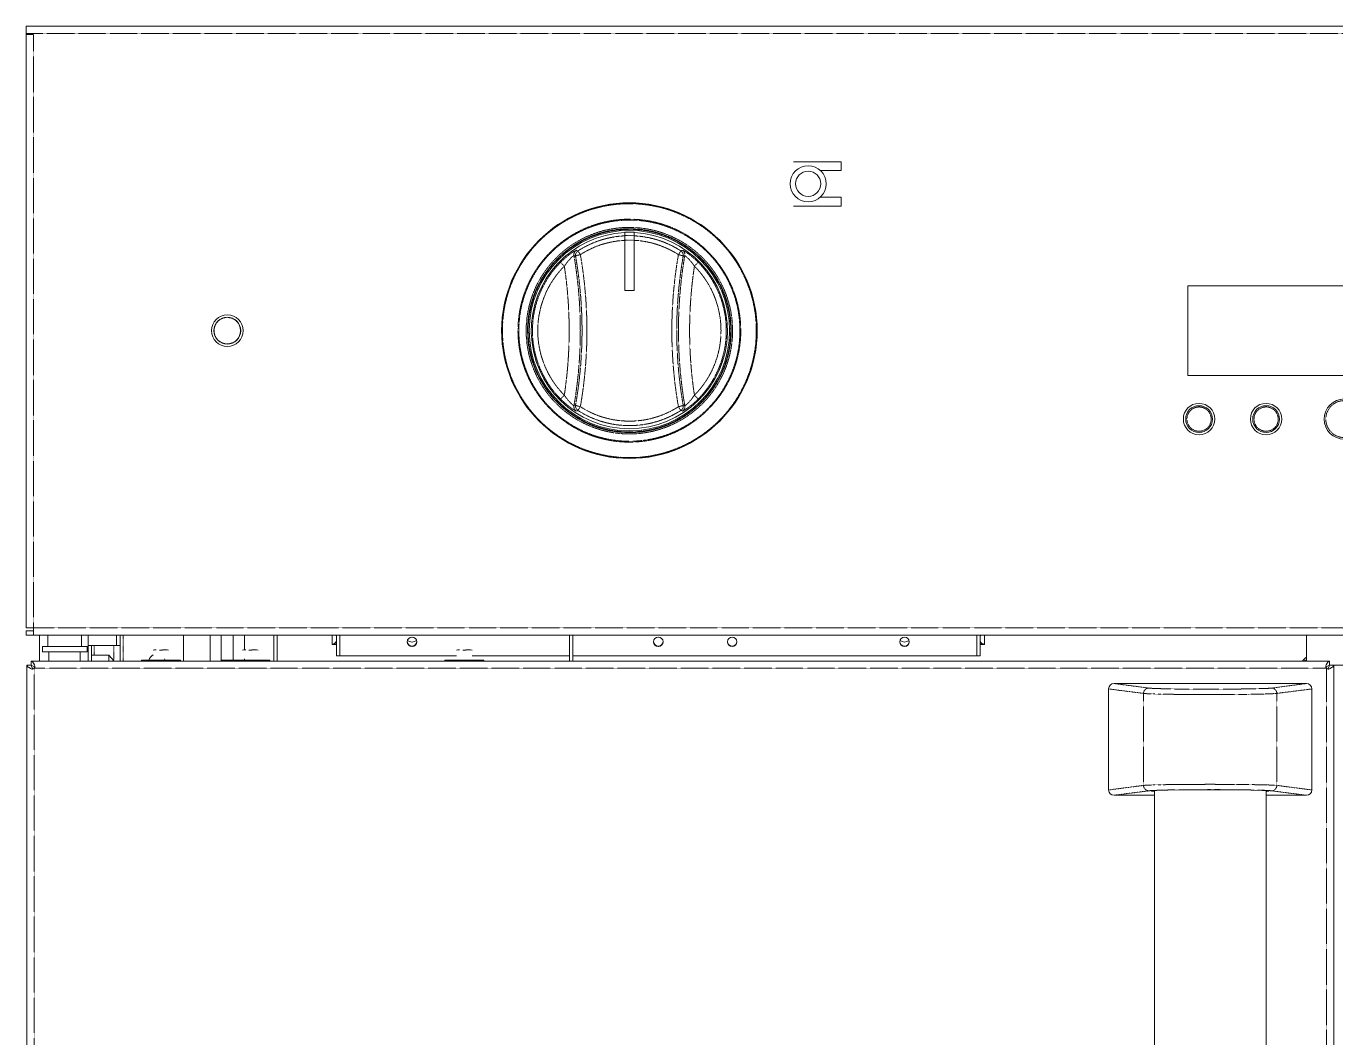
# Model space of a CAD drawing. Header units: millimetres. Extents: x 60499 to 556746, y 248297 to 497145.
# Drawn here: x 494707 to 507015, y 342854 to 352357 of the extents above; entities that cross this region are included whole.
import ezdxf

# ---------------------------------------------------------------- set-up
doc = ezdxf.new("R2010")
doc.units = ezdxf.units.MM
doc.linetypes.add('PHANTOM', pattern=[20, 10, -2, 2, -2, 2, -2])

msp = doc.modelspace()

# ---------------------------------------------------------------- linework, layer by layer
at = {"color": 7, "lineweight": 13, "ltscale": 0.00205}
for p, q in [((494707, 352289), (494707, 352357)), ((494707, 352280), (494776, 352280)), ((494776, 346705), (494707, 346705)), ((494776, 346677), (494707, 346677)), ((494776, 346637), (494707, 346637)), ((494776, 346705), (494776, 346637))]:
    msp.add_line(p, q, dxfattribs=at)
at = {"color": 7, "lineweight": 13, "ltscale": 0.03937}
for p, q in [((494707, 352357), (519482, 352357)), ((494707, 346705), (494707, 352280)), ((505625, 349077), (505625, 349917)), ((508564, 349917), (505625, 349917)), ((505625, 349077), (508564, 349077)), ((519413, 346637), (494776, 346637)), ((494714, 328273), (494714, 346353)), ((494754, 346393), (506956, 346393)), ((497655, 346442), (498752, 346442)), ((498897, 346442), (499813, 346442)), ((499843, 346442), (503640, 346442)), ((506996, 346353), (506996, 328273)), ((504880, 345182), (504880, 346131)), ((504931, 346182), (506738, 346182)), ((506789, 345182), (506789, 346131)), ((505310, 345176), (505310, 329446)), ((506360, 345176), (506360, 329446))]:
    msp.add_line(p, q, dxfattribs=at)
at = {"color": 7, "lineweight": 13, "ltscale": 0.000250028}
msp.add_line((494707, 352280), (494707, 352289), dxfattribs=at)
at = {"color": 7, "linetype": 'PHANTOM', "lineweight": 13, "ltscale": 0.03937}
for p, q in [((494707, 352289), (519482, 352289)), ((494776, 346705), (494776, 352280)), ((519413, 346705), (494776, 346705)), ((494783, 346325), (506927, 346325)), ((494783, 346325), (494783, 328301)), ((506927, 328301), (506927, 346325)), ((505209, 345225), (505209, 346089)), ((506460, 345225), (506460, 346089))]:
    msp.add_line(p, q, dxfattribs=at)
at = {"color": 7, "lineweight": 13, "ltscale": 0.013375}
for p, q in [((502367, 351084), (501918, 351084)), ((502367, 350667), (501918, 350667))]:
    msp.add_line(p, q, dxfattribs=at)
at = {"color": 7, "lineweight": 13, "ltscale": 0.002425}
msp.add_line((502367, 351084), (502367, 351003), dxfattribs=at)
at = {"color": 7, "lineweight": 13, "ltscale": 0.005893}
for p, q in [((502367, 351003), (502169, 351003)), ((502367, 350751), (502169, 350751))]:
    msp.add_line(p, q, dxfattribs=at)
at = {"color": 7, "lineweight": 13, "ltscale": 0.0025}
msp.add_line((502367, 350751), (502367, 350667), dxfattribs=at)
at = {"color": 7, "lineweight": 13, "ltscale": 0.000900028}
for p, q in [((500332, 350422), (500332, 350392)), ((500420, 350422), (500420, 350392))]:
    msp.add_line(p, q, dxfattribs=at)
at = {"color": 7, "lineweight": 13, "ltscale": 0.0026}
for p, q in [((500420, 350422), (500332, 350422)), ((500420, 349873), (500332, 349873)), ((500332, 349873), (500420, 349873))]:
    msp.add_line(p, q, dxfattribs=at)
at = {"color": 7, "lineweight": 13, "ltscale": 0.001308}
for p, q in [((500332, 350348), (500332, 350392)), ((500420, 350348), (500420, 350392))]:
    msp.add_line(p, q, dxfattribs=at)
at = {"color": 7, "linetype": 'PHANTOM', "lineweight": 13, "ltscale": 0.0026}
for p, q in [((500420, 350392), (500332, 350392)), ((500420, 350348), (500332, 350348))]:
    msp.add_line(p, q, dxfattribs=at)
at = {"color": 7, "lineweight": 13, "ltscale": 0.014116}
for p, q in [((500332, 349873), (500332, 350348)), ((500420, 349873), (500420, 350348))]:
    msp.add_line(p, q, dxfattribs=at)
at = {"color": 7, "linetype": 'PHANTOM', "lineweight": 13, "ltscale": 0.000494452}
for p, q in [((499855, 350202), (499870, 350196)), ((500882, 350196), (500897, 350202)), ((499870, 348798), (499855, 348791)), ((500897, 348791), (500882, 348798))]:
    msp.add_line(p, q, dxfattribs=at)
at = {"color": 7, "linetype": 'PHANTOM', "lineweight": 13, "ltscale": 0.000505295}
msp.add_line((499877, 350253), (499892, 350247), dxfattribs=at)
at = {"color": 7, "linetype": 'PHANTOM', "lineweight": 13, "ltscale": 0.001246}
for p, q in [((499892, 350247), (499915, 350211)), ((500859, 350247), (500837, 350211)), ((499892, 348747), (499915, 348782)), ((500859, 348747), (500837, 348782))]:
    msp.add_line(p, q, dxfattribs=at)
at = {"color": 7, "linetype": 'PHANTOM', "lineweight": 13, "ltscale": 0.000505281}
msp.add_line((500859, 350247), (500875, 350253), dxfattribs=at)
at = {"color": 7, "linetype": 'PHANTOM', "lineweight": 13, "ltscale": 0.001499}
for p, q in [((499729, 350139), (499765, 350103)), ((500987, 350103), (501023, 350139)), ((499765, 348891), (499729, 348855)), ((501023, 348855), (500987, 348891))]:
    msp.add_line(p, q, dxfattribs=at)
at = {"color": 7, "lineweight": 13, "ltscale": 5.64695e-06}
for p, q in [((500332, 349873), (500332, 349873)), ((500420, 349873), (500420, 349873))]:
    msp.add_line(p, q, dxfattribs=at)
at = {"color": 7, "linetype": 'PHANTOM', "lineweight": 13, "ltscale": 0.000505273}
msp.add_line((499892, 348747), (499877, 348741), dxfattribs=at)
at = {"color": 7, "linetype": 'PHANTOM', "lineweight": 13, "ltscale": 0.000505259}
msp.add_line((500875, 348741), (500859, 348747), dxfattribs=at)
at = {"color": 7, "lineweight": 13, "ltscale": 0.0012}
for p, q in [((494707, 346637), (494707, 346677)), ((494754, 346353), (494714, 346353)), ((494754, 346393), (494754, 346353)), ((506956, 346393), (506956, 346353)), ((506956, 346353), (506996, 346353))]:
    msp.add_line(p, q, dxfattribs=at)
at = {"color": 7, "lineweight": 13, "ltscale": 0.007238}
for p, q in [((494832, 346393), (494832, 346637)), ((495290, 346393), (495290, 346637)), ((496187, 346393), (496187, 346637)), ((496435, 346393), (496435, 346637)), ((496540, 346393), (496540, 346637)), ((499813, 346637), (499813, 346393)), ((499843, 346637), (499843, 346393)), ((506740, 346393), (506740, 346637))]:
    msp.add_line(p, q, dxfattribs=at)
at = {"color": 7, "lineweight": 13, "ltscale": 0.00315}
for p, q in [((494912, 346531), (494912, 346637)), ((495227, 346531), (495227, 346637))]:
    msp.add_line(p, q, dxfattribs=at)
at = {"color": 7, "lineweight": 13, "ltscale": 0.002899}
for p, q in [((495557, 346539), (495557, 346637)), ((495591, 346539), (495591, 346637))]:
    msp.add_line(p, q, dxfattribs=at)
at = {"color": 7, "linetype": 'PHANTOM', "lineweight": 13, "ltscale": 0.007238}
msp.add_line((495617, 346637), (495617, 346393), dxfattribs=at)
at = {"color": 7, "lineweight": 13, "ltscale": 0.007026}
msp.add_line((496653, 346401), (496653, 346637), dxfattribs=at)
at = {"color": 7, "lineweight": 13, "ltscale": 0.004147}
msp.add_line((496758, 346497), (496758, 346637), dxfattribs=at)
at = {"color": 7, "lineweight": 13, "ltscale": 0.007237}
for p, q in [((497035, 346393), (497035, 346637)), ((497065, 346393), (497065, 346637))]:
    msp.add_line(p, q, dxfattribs=at)
at = {"color": 7, "lineweight": 13, "ltscale": 0.002557}
for p, q in [((497583, 346637), (497583, 346551)), ((497583, 346637), (497583, 346551)), ((503713, 346551), (503713, 346637)), ((503713, 346637), (503713, 346551))]:
    msp.add_line(p, q, dxfattribs=at)
at = {"color": 7, "lineweight": 13, "ltscale": 0.005766}
for p, q in [((497622, 346637), (497622, 346443)), ((497655, 346443), (497655, 346637)), ((503640, 346443), (503640, 346637)), ((503673, 346637), (503673, 346443))]:
    msp.add_line(p, q, dxfattribs=at)
at = {"color": 7, "lineweight": 13, "ltscale": 0.002522}
for p, q in [((503713, 346552), (503713, 346637)), ((503713, 346637), (503713, 346552))]:
    msp.add_line(p, q, dxfattribs=at)
at = {"color": 7, "lineweight": 13, "ltscale": 0.002461}
msp.add_line((503713, 346554), (503713, 346637), dxfattribs=at)
at = {"color": 7, "lineweight": 13, "ltscale": 0.00155}
for p, q in [((494859, 346479), (494859, 346531)), ((495279, 346479), (495279, 346531))]:
    msp.add_line(p, q, dxfattribs=at)
at = {"color": 7, "lineweight": 13, "ltscale": 0.0125}
for p, q in [((494859, 346531), (495279, 346531)), ((494859, 346479), (495279, 346479))]:
    msp.add_line(p, q, dxfattribs=at)
at = {"color": 7, "lineweight": 13, "ltscale": 0.002537}
for p, q in [((494921, 346393), (494921, 346479)), ((495215, 346393), (495215, 346479))]:
    msp.add_line(p, q, dxfattribs=at)
at = {"color": 7, "lineweight": 13, "ltscale": 0.000899998}
msp.add_line((495290, 346539), (495320, 346539), dxfattribs=at)
at = {"color": 7, "lineweight": 13, "ltscale": 0.004338}
for p, q in [((495320, 346393), (495320, 346539)), ((495591, 346393), (495591, 346539))]:
    msp.add_line(p, q, dxfattribs=at)
at = {"color": 7, "lineweight": 13, "ltscale": 0.000775014}
msp.add_line((495320, 346539), (495346, 346539), dxfattribs=at)
at = {"color": 7, "linetype": 'PHANTOM', "lineweight": 13, "ltscale": 0.002749}
msp.add_line((495346, 346447), (495346, 346539), dxfattribs=at)
at = {"color": 7, "lineweight": 13, "ltscale": 0.0055}
msp.add_line((495346, 346539), (495531, 346539), dxfattribs=at)
at = {"color": 7, "linetype": 'PHANTOM', "lineweight": 13, "ltscale": 0.00423}
msp.add_line((495531, 346397), (495531, 346539), dxfattribs=at)
at = {"color": 7, "lineweight": 13, "ltscale": 0.001775}
msp.add_line((495531, 346539), (495591, 346539), dxfattribs=at)
at = {"color": 7, "lineweight": 13, "ltscale": 0.000412625}
for p, q in [((495960, 346494), (495974, 346494)), ((495974, 346494), (495987, 346494)), ((496813, 346494), (496827, 346494)), ((498838, 346494), (498824, 346494))]:
    msp.add_line(p, q, dxfattribs=at)
at = {"color": 7, "lineweight": 13, "ltscale": 0.000412626}
for p, q in [((495987, 346494), (495974, 346494)), ((496827, 346494), (496813, 346494)), ((498810, 346494), (498824, 346494)), ((498824, 346494), (498838, 346494))]:
    msp.add_line(p, q, dxfattribs=at)
at = {"color": 7, "lineweight": 13, "ltscale": 0.000960853}
for p, q in [((495987, 346498), (496020, 346498)), ((496827, 346498), (496860, 346498)), ((498838, 346498), (498870, 346498))]:
    msp.add_line(p, q, dxfattribs=at)
at = {"color": 7, "lineweight": 13, "ltscale": 0.000142375}
for p, q in [((495987, 346498), (495987, 346494)), ((496827, 346498), (496827, 346494)), ((498838, 346498), (498838, 346494))]:
    msp.add_line(p, q, dxfattribs=at)
at = {"color": 7, "lineweight": 13, "ltscale": 1.01225e-05}
for p, q in [((496046, 346494), (496046, 346494)), ((496886, 346494), (496886, 346494)), ((497583, 346550), (497583, 346551)), ((498897, 346494), (498897, 346494)), ((503713, 346551), (503713, 346550))]:
    msp.add_line(p, q, dxfattribs=at)
at = {"color": 7, "lineweight": 13, "ltscale": 3.8044e-05}
msp.add_line((496652, 346494), (496653, 346494), dxfattribs=at)
at = {"color": 7, "lineweight": 13, "ltscale": 0.000366992}
msp.add_line((496758, 346498), (496771, 346498), dxfattribs=at)
at = {"color": 7, "lineweight": 13, "ltscale": 0.000412655}
msp.add_line((496800, 346494), (496813, 346494), dxfattribs=at)
at = {"color": 7, "lineweight": 13, "ltscale": 0.001181}
for p, q in [((497583, 346551), (497622, 346551)), ((497622, 346551), (497583, 346551)), ((497583, 346550), (497622, 346550)), ((503673, 346551), (503713, 346551)), ((503713, 346551), (503673, 346551)), ((503673, 346550), (503713, 346550))]:
    msp.add_line(p, q, dxfattribs=at)
at = {"color": 7, "lineweight": 13, "ltscale": 0.00322}
msp.add_line((497655, 346551), (497655, 346442), dxfattribs=at)
at = {"color": 7, "lineweight": 13, "ltscale": 0.00485}
msp.add_line((495320, 346447), (495483, 346447), dxfattribs=at)
at = {"color": 7, "lineweight": 13, "ltscale": 0.001588}
msp.add_line((495483, 346447), (495483, 346393), dxfattribs=at)
at = {"color": 7, "lineweight": 13, "ltscale": 0.002205}
msp.add_line((495535, 346393), (495483, 346447), dxfattribs=at)
at = {"color": 7, "lineweight": 13, "ltscale": 0.005462}
for p, q in [((495790, 346401), (495974, 346401)), ((495974, 346393), (495790, 346393)), ((495974, 346401), (496157, 346401)), ((496157, 346401), (495974, 346401)), ((496157, 346393), (495974, 346393)), ((496813, 346401), (496997, 346401)), ((496997, 346401), (496813, 346401)), ((496997, 346393), (496813, 346393)), ((498641, 346401), (498824, 346401)), ((498824, 346393), (498641, 346393))]:
    msp.add_line(p, q, dxfattribs=at)
at = {"color": 7, "lineweight": 13, "ltscale": 0.000211791}
for p, q in [((495790, 346393), (495790, 346401)), ((496157, 346393), (496157, 346401)), ((496541, 346393), (496541, 346401)), ((496630, 346393), (496630, 346401)), ((496997, 346393), (496997, 346401)), ((498641, 346393), (498641, 346401)), ((499008, 346393), (499008, 346401))]:
    msp.add_line(p, q, dxfattribs=at)
at = {"color": 7, "lineweight": 13, "ltscale": 0.003343}
msp.add_line((496541, 346401), (496653, 346401), dxfattribs=at)
at = {"color": 7, "lineweight": 13, "ltscale": 0.002642}
msp.add_line((496630, 346393), (496541, 346393), dxfattribs=at)
at = {"color": 7, "lineweight": 13, "ltscale": 0.005463}
for p, q in [((496630, 346401), (496813, 346401)), ((496813, 346393), (496630, 346393)), ((498824, 346401), (499008, 346401)), ((499008, 346401), (498824, 346401)), ((499008, 346393), (498824, 346393))]:
    msp.add_line(p, q, dxfattribs=at)
at = {"color": 7, "lineweight": 13, "ltscale": 0.000413189}
msp.add_line((496758, 346401), (496758, 346414), dxfattribs=at)
at = {"color": 7, "lineweight": 13, "ltscale": 0.004456}
for p, q in [((496758, 346401), (496908, 346401)), ((496908, 346401), (496758, 346401))]:
    msp.add_line(p, q, dxfattribs=at)
at = {"color": 7, "lineweight": 13, "ltscale": 0.000984252}
for p, q in [((497655, 346443), (497622, 346443)), ((503640, 346443), (503673, 346443))]:
    msp.add_line(p, q, dxfattribs=at)
at = {"color": 7, "lineweight": 13, "ltscale": 1.12939e-05}
msp.add_line((503640, 346442), (503640, 346443), dxfattribs=at)
at = {"color": 7, "linetype": 'PHANTOM', "lineweight": 13, "ltscale": 0.000956798}
msp.add_line((506740, 346402), (506708, 346402), dxfattribs=at)
at = {"color": 7, "lineweight": 13, "ltscale": 0.007368}
msp.add_line((507203, 346354), (506956, 346354), dxfattribs=at)
at = {"color": 7, "linetype": 'PHANTOM', "lineweight": 13, "ltscale": 0.000469028}
msp.add_line((494783, 346340), (494783, 346325), dxfattribs=at)
at = {"color": 7, "linetype": 'PHANTOM', "lineweight": 13, "ltscale": 0.000469088}
msp.add_line((506927, 346340), (506927, 346325), dxfattribs=at)
at = {"color": 7, "linetype": 'PHANTOM', "lineweight": 13, "ltscale": 0.00986}
for p, q in [((504880, 346131), (505209, 346089)), ((506789, 346131), (506460, 346089)), ((504880, 345182), (505209, 345225)), ((506789, 345182), (506460, 345225))]:
    msp.add_line(p, q, dxfattribs=at)
at = {"color": 7, "linetype": 'PHANTOM', "lineweight": 13, "ltscale": 0.009823}
for p, q in [((504931, 346182), (505258, 346139)), ((506738, 346182), (506411, 346139)), ((504931, 345132), (505258, 345174)), ((506738, 345132), (506411, 345174))]:
    msp.add_line(p, q, dxfattribs=at)
at = {"color": 7, "lineweight": 13, "ltscale": 0.011267}
for p, q in [((504931, 345132), (505310, 345132)), ((506360, 345132), (506738, 345132))]:
    msp.add_line(p, q, dxfattribs=at)
at = {"color": 7, "linetype": 'PHANTOM', "lineweight": 13, "ltscale": 0.03937}
for points in [[(499729, 350139), (499767, 350175), (499807, 350208), (499839, 350231), (499855, 350241), (499870, 350250), (499875, 350253), (499876, 350253), (499877, 350253)], [(499765, 350103), (499790, 350138), (499815, 350167), (499835, 350188), (499851, 350200), (499854, 350202), (499854, 350202), (499855, 350203), (499855, 350202)], [(500837, 350211), (500866, 350204), (500877, 350200), (500880, 350198), (500881, 350197), (500882, 350196), (500882, 350196)], [(500875, 350253), (500875, 350253), (500877, 350253), (500882, 350250), (500909, 350234), (500933, 350217), (500957, 350198), (500989, 350171), (501023, 350139)], [(500897, 350202), (500897, 350203), (500897, 350203), (500898, 350202), (500898, 350202), (500906, 350196), (500932, 350172), (500956, 350146), (500968, 350130), (500987, 350103)], [(499877, 348741), (499876, 348741), (499875, 348741), (499870, 348744), (499843, 348760), (499819, 348777), (499795, 348796), (499763, 348823), (499729, 348855)], [(499855, 348791), (499855, 348791), (499855, 348791), (499854, 348791), (499854, 348792), (499847, 348797), (499820, 348821), (499797, 348847), (499784, 348863), (499765, 348891)], [(501023, 348855), (500977, 348812), (500953, 348793), (500929, 348774), (500897, 348753), (500882, 348744), (500877, 348741), (500875, 348741), (500875, 348741)], [(500987, 348891), (500962, 348856), (500937, 348827), (500916, 348806), (500901, 348793), (500898, 348792), (500898, 348791), (500897, 348791), (500897, 348791)], [(499915, 348782), (499889, 348789), (499878, 348792), (499873, 348795), (499871, 348796), (499870, 348797), (499870, 348798)], [(500837, 348782), (500863, 348789), (500874, 348792), (500879, 348795), (500881, 348796), (500882, 348797), (500882, 348798)], [(505258, 346139), (505279, 346137), (505355, 346134), (505463, 346131), (505600, 346129), (505915, 346129), (506206, 346131), (506343, 346135), (506387, 346137), (506411, 346139)], [(505209, 346089), (505242, 346086), (505297, 346084), (505369, 346082), (505586, 346079), (505833, 346078), (506108, 346079), (506234, 346081), (506341, 346083), (506435, 346087), (506460, 346089)], [(505209, 345225), (505242, 345227), (505297, 345229), (505369, 345231), (505586, 345234), (505833, 345235), (506083, 345234), (506302, 345231), (506373, 345229), (506427, 345227), (506460, 345225)], [(505258, 345174), (505277, 345176), (505346, 345179), (505451, 345182), (505586, 345184), (505899, 345185), (506193, 345182), (506305, 345180), (506382, 345177), (506411, 345174)]]:
    msp.add_lwpolyline(points, dxfattribs=at)
at = {"color": 7, "lineweight": 13, "ltscale": 0.03937}
for points in [[(503713, 346551), (503700, 346554), (503689, 346559), (503680, 346568), (503673, 346578)], [(494767, 346318), (494761, 346318), (494749, 346322), (494734, 346331), (494727, 346337), (494716, 346349), (494714, 346353)], [(494789, 346340), (494789, 346346), (494785, 346358), (494776, 346373), (494770, 346381), (494758, 346391), (494754, 346393)], [(494789, 346334), (494785, 346338), (494774, 346346), (494761, 346351), (494754, 346353)], [(494773, 346319), (494770, 346321), (494764, 346329), (494758, 346342), (494754, 346353)], [(506921, 346340), (506921, 346346), (506925, 346358), (506934, 346373), (506940, 346381), (506952, 346391), (506956, 346393)], [(506922, 346334), (506925, 346338), (506936, 346346), (506949, 346351), (506956, 346353)], [(506937, 346319), (506940, 346321), (506946, 346329), (506953, 346342), (506956, 346353)], [(506943, 346318), (506949, 346318), (506961, 346322), (506976, 346331), (506983, 346337), (506994, 346349), (506996, 346353)], [(506385, 345172), (506385, 345172), (506385, 345172), (506385, 345173), (506384, 345173), (506378, 345174), (506366, 345175), (506323, 345178), (506248, 345180), (506150, 345182), (505905, 345184), (505644, 345183), (505427, 345180), (505331, 345177), (505302, 345175), (505286, 345173), (505285, 345173), (505284, 345173), (505284, 345172), (505284, 345172)], [(505284, 345172), (505284, 345172), (505284, 345172), (505284, 345172), (505285, 345171), (505287, 345171), (505310, 345169)], [(506359, 345169), (506367, 345169), (506383, 345171), (506385, 345172), (506385, 345172), (506385, 345172), (506385, 345172)]]:
    msp.add_lwpolyline(points, dxfattribs=at)
for centre, radius in [((502056, 350877), 170), ((502056, 350877), 118), ((500376, 349497), 1201), ((500376, 349497), 942), ((496597, 349497), 148), ((505730, 348666), 148), ((506360, 348666), 148), ((507095, 348666), 189), ((505730, 348666), 126), ((506360, 348666), 126)]:
    msp.add_circle(centre, radius, dxfattribs=at)
at = {"color": 7, "linetype": 'PHANTOM', "lineweight": 13, "ltscale": 0.03937}
for centre, radius in [((500376, 349497), 1197), ((500376, 349497), 1193), ((500376, 349497), 1047), ((500376, 349497), 1039), ((500376, 349497), 970), ((500376, 349497), 957), ((500376, 349497), 952), ((496597, 349497), 124), ((507095, 348666), 174), ((505730, 348666), 114), ((506360, 348666), 114)]:
    msp.add_circle(centre, radius, dxfattribs=at)
at = {"color": 7, "lineweight": 13, "ltscale": 0.03937}
for centre, radius, start, end in [((500376, 349497), 922, 92.714, 87.286), ((496597, 349497), 126, 0.0429, 180), ((496597, 349497), 126, 180.0429, 360), ((497561, 346599), 67, 22.9936, 34.2906), ((498333, 346574), 44.5, 89.7546, 179.7525), ((498333, 346574), 44.5, 0.2475, 90.2454), ((500648, 346574), 44.5, 89.7546, 179.7525), ((500648, 346574), 44.5, 0.2475, 90.2454), ((501342, 346574), 44.5, 89.7546, 179.7525), ((501342, 346574), 44.5, 0.2475, 90.2454), ((502962, 346574), 44.5, 89.7546, 179.7525), ((502962, 346574), 44.5, 0.2475, 90.2454), ((503735, 346599), 67, 145.7193, 157.0058), ((495945, 346327), 173, 95.8737, 104.7467), ((496002, 346327), 173, 75.2532, 84.1264), ((496002, 346327), 173, 75.2533, 84.1263), ((496785, 346327), 173, 95.8737, 104.7467), ((496842, 346327), 173, 75.2532, 84.1264), ((496842, 346327), 173, 75.2533, 84.1263), ((498333, 346577), 44.5, 182.3426, 270.2329), ((498333, 346574), 44.5, 180.2475, 270.2454), ((498333, 346641), 69.4, 232.0073, 307.9928), ((498333, 346577), 44.5, 269.7671, 357.6574), ((498333, 346574), 44.5, 269.7546, 359.7525), ((498796, 346327), 173, 95.8737, 104.7467), ((498853, 346327), 173, 75.2532, 84.1264), ((498853, 346327), 173, 75.2533, 84.1263), ((500648, 346577), 44.5, 182.3426, 270.2329), ((500648, 346574), 44.5, 180.2475, 270.2454), ((500648, 346577), 44.5, 269.7671, 357.6574), ((500648, 346574), 44.5, 269.7546, 359.7525), ((501342, 346577), 44.5, 182.3426, 270.2329), ((501342, 346574), 44.5, 180.2475, 270.2454), ((501342, 346577), 44.5, 269.7671, 357.6574), ((501342, 346574), 44.5, 269.7546, 359.7525), ((502962, 346574), 44.5, 180.2475, 270.2454), ((502962, 346577), 44.5, 182.3426, 270.2329), ((502962, 346641), 69.4, 232.0073, 307.9928), ((502962, 346577), 44.5, 269.7671, 357.6574), ((502962, 346574), 44.5, 269.7546, 359.7525), ((495935, 346380), 78.5, 115.8702, 165.0863), ((495935, 346380), 78.5, 14.9137, 25.718), ((506718, 346392), 14.4, 134.0501, 173.8645), ((506891, 346212), 264, 125.0053, 134.0501), ((494767, 346339), 21.4, 269.4043, 316.6799), ((494768, 346340), 21.4, 313.32, 0.5957), ((506942, 346340), 21.4, 179.4043, 226.68), ((506943, 346339), 21.4, 223.32, 270.5957)]:
    msp.add_arc(centre, radius, start, end, dxfattribs=at)
at = {"color": 7, "linetype": 'PHANTOM', "lineweight": 13, "ltscale": 0.03937}
for centre, radius, start, end in [((500376, 349497), 892, 92.806, 122.8187), ((500376, 349497), 850, 92.9443, 122.8187), ((500376, 349497), 892, 57.1813, 87.194), ((500376, 349497), 850, 57.1813, 87.0557), ((499905, 350211), 50.4, 123.485, 189.6647), ((495734, 349497), 4181, 350.2849, 9.7151), ((499920, 350204), 50.4, 122.8695, 189.5403), ((495870, 349497), 4061, 359.9991, 9.9097), ((495825, 349497), 4152, 359.9981, 9.9078), ((504927, 349497), 4152, 170.0922, 180.0019), ((504882, 349497), 4061, 170.0903, 180.0009), ((505018, 349497), 4181, 170.2849, 189.7151), ((500832, 350204), 50.4, 350.4592, 57.1305), ((500847, 350211), 50.4, 350.3351, 56.5138), ((500376, 349497), 911, 135.2484, 224.7516), ((500376, 349497), 861, 135.2484, 224.7516), ((495734, 349497), 4076, 351.4487, 8.5513), ((505018, 349497), 4076, 171.4487, 188.5513), ((500376, 349497), 861, 315.2484, 44.7516), ((500376, 349497), 911, 315.2484, 44.7516), ((495870, 349497), 4061, 350.0903, 0.0009), ((495825, 349497), 4152, 350.0922, 0.0019), ((504927, 349497), 4152, 179.9981, 189.9078), ((504882, 349497), 4061, 179.9991, 189.9097), ((499905, 348783), 50.4, 170.3351, 236.5138), ((499920, 348790), 50.4, 170.4592, 237.1305), ((500376, 349497), 892, 237.1813, 302.8187), ((500376, 349497), 850, 237.1804, 302.8187), ((500832, 348790), 50.4, 302.8695, 9.5403), ((500847, 348783), 50.4, 303.4837, 9.6643)]:
    msp.add_arc(centre, radius, start, end, dxfattribs=at)
for centre, major_axis, ratio, start_param, end_param in [((499920, 350204), (-49.6, -8.7), 0.155752, 4.778124, 6.248215), ((505258, 346089), (-6.5, -50), 0.985958, 3.272602, 4.839785), ((506411, 346089), (6.5, -50), 0.985958, 1.4434, 3.010583), ((505258, 345225), (-6.5, 50), 0.985958, 1.4434, 3.010583), ((506411, 345225), (6.5, 50), 0.985958, 3.272602, 4.839785)]:
    msp.add_ellipse(centre, major_axis=major_axis, ratio=ratio, start_param=start_param, end_param=end_param, dxfattribs=at)
at = {"color": 7, "lineweight": 13, "ltscale": 0.03937}
for centre, major_axis, ratio, start_param, end_param in [((497569, 346608), (-43.3, 43.3), 0.884725, 2.525718, 3.448849), ((504931, 346131), (50.7, -6.6), 0.985958, 1.701806, 3.268989), ((506738, 346131), (-50.7, -6.6), 0.985958, 3.014197, 4.58138), ((504931, 345182), (50.7, 6.6), 0.985958, 3.014197, 4.58138), ((506738, 345182), (-50.7, 6.6), 0.985958, 1.701806, 3.268989)]:
    msp.add_ellipse(centre, major_axis=major_axis, ratio=ratio, start_param=start_param, end_param=end_param, dxfattribs=at)

doc.saveas('drawing.dxf')
